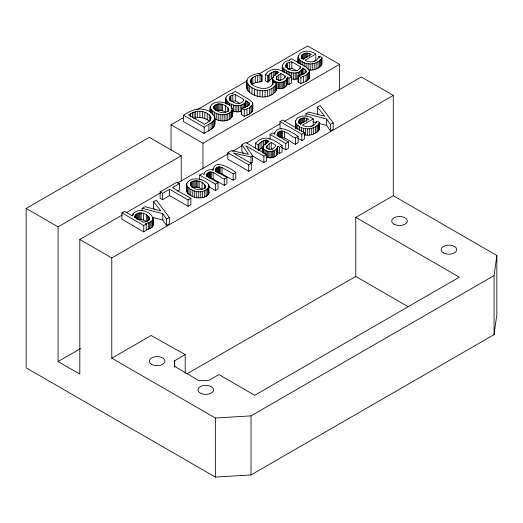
<?xml version="1.0" encoding="UTF-8"?>
<svg xmlns="http://www.w3.org/2000/svg" width="523" height="523" viewBox="0 0 523 523"><rect width="100%" height="100%" fill="white"/><g stroke="black" fill="none" stroke-linecap="round" stroke-linejoin="round"><path stroke-width="0.78" d="M181.233 181.076L181.233 155.769L149.297 137.333L26.15 208.429L26.15 367.846L215.352 477.081L251.027 474.936L494.065 334.622L496.85 314.558L496.85 255.505L393.283 195.707L393.283 95.408L361.321 76.953L284.224 121.467M122.258 214.979L79.823 239.482L79.816 374.102L58.086 361.556L58.086 226.871L181.233 155.769M496.85 255.505L494.065 275.569L251.033 415.87L215.358 418.008L111.785 358.222L111.785 257.937L79.823 239.482M174.649 367.205L174.649 360.733L185.201 354.64L185.201 373.245M215.352 477.081L215.358 418.008M251.027 474.936L251.033 415.87M339.564 90.479L339.564 64.355L307.635 45.919L259.048 73.965M187.149 373.775L355.751 276.438L355.751 217.378L393.283 195.707M494.065 334.622L494.065 275.569M149.67 218.196C149.67 221.144 145.74 221.726 143.557 222.34L134.568 217.15C136.359 209.553 149.552 213.273 149.67 219.784M235.821 172.348L233.18 173.871L222.027 167.53L218.607 166.883L218.607 173.231L222.027 173.878L233.18 180.219L235.821 178.696L235.821 172.348C231.754 169.406 214.633 157.841 213.005 170.034C209.631 169.06 204.035 170.243 204.068 174.577L202.329 173.571L199.688 175.094L199.688 179.86M174.649 360.733L174.59 366.296L198.505 380.45L208.605 380.483L218.869 374.56L254.74 395.27L459.312 277.177L355.751 217.378M261.977 75.325C252.635 74.148 244.784 82.967 256.917 87.066C260.879 88.72 265.651 89.217 269.541 87.093C273.928 86.158 271.293 78.3 276.549 83.739L276.549 90.015C271.091 99.272 257.303 98.52 249.687 92.427C245.424 89.413 245.856 83.033 247.464 78.692C250.197 75.384 254.583 74.129 258.656 73.41L261.977 75.325L261.977 81.601L255.27 82.647L251.694 84.549M225.72 103.41C223.922 98.043 227.668 93.329 233.134 93.29L232.617 92.819L235.075 91.401L248.817 99.331L252.583 102.626L252.72 110.974L249.471 114.047L244.267 116.283L241.541 114.707L241.541 108.438C244.267 107.385 248.7 106.993 249.497 103.665L248.804 102.547L245.915 100.671L245.666 107.222M302.255 74.554L302.503 67.997L305.393 69.873L306.086 70.997C305.288 74.318 300.856 74.711 298.13 75.763L298.13 82.039L300.856 83.608L306.06 81.372L309.309 78.3L309.171 69.951L305.406 66.663L291.664 58.726L289.206 60.145L289.722 60.616C282.78 60.786 281.237 66.094 282.642 71.88M298.169 63.342C296.861 58.308 298.326 52.398 304.085 51.542C308.145 50.483 312.375 51.823 315.787 54.065L315.787 60.341L313.1 61.891M310.57 126.801L313.284 125.232L313.284 118.884C309.426 116.296 304.36 114.975 299.921 116.845C294.174 118.283 295.6 124.337 295.809 128.697M186.633 184.645L187.241 182.409L189.548 180.448L192.948 179.108L196.805 178.761L200.852 179.448L204.826 181.193L207.86 183.495L209.037 185.828L208.945 193.314L208.429 194.393L206.108 196.354L202.63 197.72L196.7 197.812L192.739 196.609L189.078 194.491L187.803 193.34L186.633 190.993L186.633 184.645L186.992 192.17M186.633 190.993L186.724 183.488M210.239 112.432C206.964 99.612 225.393 99.756 231.218 106.594C233.833 110.798 233.604 118.643 227.812 120.107C223.641 121.669 218.862 121.016 214.999 118.911M209.037 185.828C206.167 194.798 191.503 192.575 186.992 185.822M208.945 193.314L209.037 192.176M232.284 116.302L232.375 108.895M246.653 87.884L246.778 80.124M214.561 125.513C216.555 116.564 212.73 111.033 203.813 109.425C196.432 107.712 189.463 111.36 183.468 115.23L183.468 121.506L204.14 133.437L211.102 129.318L213.802 126.899L214.561 125.513L214.77 123.631L214.77 117.355M252.72 110.974L252.884 103.665M309.309 78.3L309.472 70.997M298.103 136.392L295.462 137.915C290.376 136.261 285.708 129.828 279.844 131.299L279.844 137.654C285.708 136.183 290.376 142.609 295.462 144.263L298.103 142.74L298.103 136.392C293.155 132.927 277.844 122.493 274.47 133.934L272.725 132.927L270.09 134.45L270.09 139.21M291.566 76.685C282.995 70.435 273.764 64.924 265.318 74.325L267.972 75.855L269.783 73.9L273.222 71.723L275.686 71.22L278.772 72.292L273.941 75.848L272.535 78.143L272.673 79.241C276.02 84.098 286.055 83.602 287.323 77.234L288.971 78.182L291.566 76.685L291.566 82.961L288.971 84.458L287.323 83.503L287.323 77.234M277.085 82.137L277.085 88.413C280.956 89.466 286.656 88.073 287.323 83.503M282.067 145.649C273.392 139.321 264.05 133.744 255.512 143.256L258.192 144.806L260.023 142.831L263.507 140.628L265.998 140.118L269.116 141.203L264.233 144.799L262.808 147.126L262.945 148.231C266.338 153.154 276.49 152.644 277.772 146.198L279.439 147.166L282.067 145.649L282.067 151.997L279.439 153.514L277.772 152.546L277.772 146.198M266.155 157.116C270.28 158.815 276.929 157.652 277.772 152.546M209.703 172.021L209.703 178.369L213.123 179.016L224.275 185.358L226.917 183.835L226.917 177.487L224.275 179.01C220.399 178.055 208.572 165.987 206.304 175.865L218.013 182.625L218.013 188.98L215.378 190.503L209.239 186.959M218.607 166.883L216.215 168.099L215.195 170.779L226.917 177.487M276.294 77.332L276.379 78.855C279.086 81.66 284.787 79.993 285.153 75.979L280.851 73.495L276.844 76.548L276.294 77.332L276.294 78.901M266.612 146.303L266.697 147.846C269.437 150.683 275.209 148.996 275.582 144.936L271.228 142.419L267.168 145.512L266.612 146.303L266.612 147.891M243.764 99.429C241.07 109.961 219.229 96.833 235.258 94.519L243.764 99.429L243.764 100.998M300.352 66.754C297.659 77.293 275.817 64.159 291.847 61.845L300.352 66.754L300.352 68.323M308.825 70.115C313.8 70.612 319.246 68.565 322.031 64.283L322.031 58.007C317.925 53.274 318.605 60.897 314.506 61.126C311.44 62.394 307.864 61.943 305.046 60.269L315.787 54.065M304.196 134.784C309.779 136.143 316.376 134.143 319.605 129.22L319.605 122.872C315.447 118.08 316.134 125.801 311.989 126.03C308.89 127.311 305.269 126.854 302.418 125.16L313.284 118.884M301.241 56.595C302.372 52.522 308.224 52.365 311.25 54.379L303.046 59.112L301.706 57.89L301.241 56.595L301.241 58.164M298.568 121.447C299.712 117.329 305.635 117.165 308.694 119.198L300.392 123.99L299.038 122.755L298.568 121.447L298.568 123.036M279.844 131.299L278.014 132.43L276.7 135.222L288.415 141.981L288.415 148.329L285.774 149.859L281.681 147.493M152.794 220.111C153.958 211.076 134.947 206.258 132.352 215.868L124.546 211.364L121.905 212.887L121.905 219.235L143.753 231.852L146.224 230.421L146.224 224.073L145.662 223.556L149.539 222.576L152.794 220.111L152.794 226.459L150.807 228.283L146.322 229.767M152.794 226.459L153.167 219.045M213.659 106.816C216.947 101.233 227.315 104.423 228.911 109.804C225.642 115.374 215.228 112.184 213.659 106.816L213.659 108.385M190.365 183.03C190.182 188.914 201.375 192.085 205.264 187.437C205.395 181.54 194.275 178.356 190.365 183.03L190.365 185.41M210.239 107.725C213.672 115.433 227.603 117.655 232.284 110.026M225.72 98.71C228.531 105.796 241.175 108.679 245.666 101.73M282.642 67.179C286.604 73.128 297.849 75.815 302.255 69.062M183.468 115.23L204.14 127.161L212.691 121.839L214.561 119.237M241.541 108.438L244.267 110.007L249.471 107.771L252.72 104.698M298.13 75.763L300.856 77.332L306.06 75.096L309.309 72.024M246.653 81.608C251.354 92.401 270.352 94.356 276.549 83.739M298.169 57.066C302.131 65.957 316.925 66.101 322.031 58.007M295.809 123.14C301.183 130.763 314.434 130.783 319.605 122.872M265.318 74.325L265.318 80.594C268.691 84.68 269.489 78.901 272.692 78.26M258.767 150.591L260.023 149.179L263.507 146.976M279.792 80.516L280.851 79.771L280.851 73.495M171.034 149.996L171.034 124.781L183.71 117.466M197.086 109.745L247.078 80.882M190.673 113.798L188.581 115.008L204.526 124.213C207.049 122.559 211.168 121.166 211.083 117.531C207.402 110.503 196.949 109.627 190.673 113.798L190.673 116.936M241.541 114.707L241.718 105.018M298.13 82.039L298.273 75.685M171.034 124.781L202.963 143.217L339.564 64.355M281.426 128.763L280.014 127.952L280.014 121.598L282.655 120.074L304.51 132.692L304.51 139.04L301.869 140.563L297.639 138.124M179.422 183.619L172.4 187.672L190.843 198.315L190.843 204.663L188.058 206.271L169.622 195.622L162.601 199.681L160.13 198.25L160.13 191.902L176.951 182.187L179.422 183.619L179.422 189.967L177.317 191.183M266.645 154.553L263.867 156.155L245.849 145.754L252.661 155.978L250.975 156.952L233.31 152.991L251.328 163.398L251.328 169.746L248.726 171.243L227.819 159.175L227.819 152.821L231.611 150.637L248.477 154.337L241.874 144.708L245.738 142.478L266.645 154.553L266.645 160.901L263.867 162.503L252.086 155.704M126.501 212.528L160.45 192.928M177.428 183.128L228.348 153.723M232.591 151.278L241.789 145.969M246.738 143.106L279.982 123.918M160.13 191.902L162.601 193.327L169.622 189.274L188.058 199.923L190.843 198.315M142.138 208.324L144.989 206.677L160.888 210.906L153.54 201.741L156.292 200.146L169.328 217.418L169.328 223.766L166.504 225.393L162.771 220L162.771 213.646L142.138 208.324L142.138 210.704M306.007 113.713L308.864 112.066L324.757 116.296L317.415 107.13L320.168 105.541L333.197 122.807L333.197 129.155L330.373 130.789L326.64 125.389L326.64 119.041L306.007 113.713L306.007 116.093M121.905 212.887L143.753 225.505L146.224 224.073M199.688 175.094L215.378 184.155L218.013 182.625M227.819 152.821L248.726 164.895L251.328 163.398M270.09 134.45L285.774 143.505L288.415 141.981M280.014 121.598L301.869 134.215L304.51 132.692M166.504 225.393L166.504 219.045L169.328 217.418M330.373 130.789L330.373 124.435L333.197 122.807M111.785 257.937L393.283 95.408M58.086 361.556L80.601 348.553M111.785 358.222L151.173 335.478L185.201 354.64M288.14 69.324L291.847 68.121L296.423 70.762M209.252 114.812L209.252 121.088C205.049 117.721 199.165 116.544 194.072 118.446L194.072 112.17M225.524 105.868L225.524 112.144C222.811 110.608 219.477 109.49 216.411 110.654L216.411 104.378M202.107 182.769L202.107 189.117C199.361 187.561 195.988 186.423 192.882 187.607L192.882 181.259M291.716 72.756L291.716 79.032L295.214 79.274L298.306 78.62L298.306 72.351M232.12 110.758L236.906 111.935L241.718 111.294M239.835 103.436L235.258 100.789L232.787 101.442L232.787 95.166M146.296 214.92L146.296 221.268L141.177 219.3L138.974 219.32L138.974 212.972M312.885 121.833L315.944 122.624M318.997 123.415L326.64 125.389M152.834 217.431L162.771 220M272.47 149.486L271.228 148.767L271.228 142.419M355.751 276.438L407.881 306.537M26.15 208.429L58.086 226.871M318.396 114.7L317.415 113.478L317.415 107.13M154.52 209.311L153.54 208.089L153.54 201.741M326.64 119.041L330.373 124.435M162.771 213.646L166.504 219.045M243.633 153.625L241.874 151.055L241.874 144.708M232.375 115.171L232.022 107.738M153.167 225.393L153.134 217.882M321.344 58.922L321.344 65.198M320.547 59.87L320.547 66.146M319.488 60.858L319.488 67.127M319.187 56.366L319.187 57.935M319.037 56.451L319.037 58.02M318.912 123.801L318.912 130.149M318.036 61.819L318.036 68.095M318.102 124.762L318.102 131.11M317.03 125.755L317.03 132.103M316.572 121.303L316.572 122.885M316.154 62.753L316.154 69.029M315.559 126.729L315.559 133.084M314.225 63.42L314.225 69.696M313.656 127.677L313.656 134.025M312.238 63.813L312.238 70.089M311.701 128.351L311.701 134.699M310.191 63.937L310.191 70.213M309.688 128.75L309.688 135.097M309.178 53.47L309.178 56.608M308.681 73.05L308.681 79.326M308.145 63.786L308.145 69.278M307.596 74.076L307.596 80.352M307.629 128.874L307.629 135.222M307.249 53.091L307.249 57.014M306.602 118.283L306.602 121.46M306.216 53.098L306.216 57.805M306.132 63.361L306.132 67.284M306.086 70.997L306.086 72.566M306.06 75.096L306.06 81.372M305.55 128.723L305.55 135.071M305.393 69.873L305.393 73.011M305.19 53.261L305.19 57.961M304.648 117.904L304.648 121.872M304.164 53.588L304.164 59.079M304.151 62.662L304.151 66.584M303.863 68.788L303.863 74.273M303.556 76.338L303.556 82.614M303.601 117.91L303.601 122.67M303.517 128.292L303.517 132.26M303.118 54.104L303.118 59.596M302.562 118.067L302.562 122.833M302.503 67.997L302.503 74.273M302.229 54.706L302.229 58.628M302.216 61.694L302.216 64.832M301.791 69.977L301.791 74.678M301.869 134.215L301.869 140.563M301.66 55.307L301.66 58.445M301.523 118.401L301.523 123.958M301.516 127.586L301.516 131.554M300.973 70.821L300.973 75.528M300.856 77.332L300.856 83.608M300.542 60.583L300.542 64.506M300.464 118.924L300.464 124.481M299.686 71.69L299.686 75.613M299.568 119.532L299.568 123.5M299.548 126.605L299.548 130.573M299.306 59.439L299.306 63.361M298.986 120.14L298.986 123.317M298.515 58.269L298.515 62.976M298.254 55.883L298.254 62.159M297.855 125.481L297.855 129.449M296.816 72.782L296.816 79.058M296.613 124.324L296.613 128.292M295.547 120.721L295.456 128.272M295.462 137.915L295.462 144.263M295.214 72.998L295.214 79.274M293.495 72.991L293.495 79.267M291.847 61.845L291.847 68.121M289.919 72.285L289.919 76.208M289.376 62.492L289.376 68.768M288.971 78.182L288.971 84.458M288.101 71.573L288.101 74.711M287.526 63.329L287.526 68.82M287.127 78.104L287.127 84.38M286.767 79.091L286.767 85.367M286.682 63.924L286.682 67.846M286.264 70.625L286.264 73.763M286.12 64.564L286.12 66.911M285.983 80.182L285.983 86.458M285.846 65.244L285.846 67.598M285.774 143.505L285.774 149.859M285.153 75.979L285.153 77.548M284.577 69.5L284.577 72.638M284.362 81.34L284.362 87.616M284.414 131.652L284.414 138M283.388 68.336L283.388 72.259M283.342 81.83L283.342 88.106M282.518 131.025L282.518 137.372M282.381 64.976L282.309 71.527M282.185 82.183L282.185 88.459M281.616 130.946L281.616 137.294M280.943 82.399L280.943 88.675M280.74 131.031L280.74 137.379M279.661 82.471L279.661 88.747M279.439 147.166L279.439 153.514M278.877 131.776L278.877 136.536M278.726 74.985L278.726 80.477M278.38 82.386L278.38 88.662M278.014 132.43L278.014 136.398M277.576 147.081L277.576 153.429M277.373 71.566L277.373 73.92M277.373 133.254L277.373 135.634M277.21 148.081L277.21 154.429M276.844 76.548L276.844 79.686M276.517 71.311L276.517 73.665M276.412 149.186L276.412 155.534M275.876 84.831L275.876 91.107M275.837 81.745L275.837 83.314M275.686 71.22L275.686 75.142M274.98 86.007L274.98 92.283M274.869 71.259L274.869 75.181M274.778 150.356L274.778 156.71M274.732 81.215L274.732 82.784M274.712 132.718L274.712 134.306M273.751 87.23L273.751 93.499M273.745 150.853L273.745 157.201M273.411 80.254L273.411 82.608M273.222 71.723L273.222 77.999M273.065 81.967L273.065 84.321M272.673 79.241L272.673 84.726M272.535 78.143L272.535 84.419M272.575 151.212L272.575 157.56M271.901 88.472L271.901 94.748M271.633 72.52L271.633 78.796M271.319 151.428L271.319 157.776M270.018 151.5L270.018 157.848M269.783 73.9L269.783 80.176M269.783 89.498L269.783 95.774M269.077 143.93L269.077 149.486M268.73 151.415L268.73 157.763M268.122 75.763L268.122 82.039M267.972 75.855L267.972 82.124M267.704 140.471L267.704 142.851M267.495 90.231L267.495 96.507M267.41 151.167L267.41 157.515M267.168 145.512L267.168 148.682M266.835 140.21L266.835 143.387M266.155 150.768L266.155 154.736M265.998 140.118L265.998 143.289M265.174 140.157L265.174 144.923M265.063 90.656L265.063 96.932M265.03 150.232L265.03 154.2M263.867 156.155L263.867 162.503M263.697 149.258L263.697 153.226M263.507 140.628L263.507 146.179M263.304 145.924L263.304 152.271M262.945 148.231L262.945 152.991M262.808 147.126L262.808 152.677M262.533 90.76L262.533 97.03M261.899 141.432L261.899 147.78M261.755 75.449L261.755 81.725M260.016 75.521L260.016 81.797M260.023 142.831L260.023 149.179M259.918 90.518L259.918 96.794M258.349 144.714L258.349 150.271M258.192 144.806L258.192 150.363M257.702 75.789L257.702 82.065M257.257 89.923L257.257 96.199M255.512 143.256L255.512 148.813M255.27 76.371L255.27 82.647M254.583 88.969L254.583 95.245M252.844 77.456L252.844 83.732M252.661 155.978L252.661 162.326L250.975 163.3L250.975 156.952M252.583 102.626L252.583 104.195M252.093 105.724L252.093 112M251.955 87.648L251.955 93.924M251.694 78.273L251.694 83.765M251.007 106.751L251.007 113.02M250.883 79.208L250.883 83.131M250.445 80.235L250.445 82.588M249.687 86.151L249.687 92.427M249.497 103.665L249.497 105.234M249.471 107.771L249.471 114.047M248.804 102.547L248.804 105.685M248.726 164.895L248.726 171.243M248.085 84.654L248.085 90.93M247.274 101.455L247.274 106.162M247.091 83.144L247.091 89.42M246.967 109.006L246.967 115.282M245.915 100.671L245.915 106.947M245.202 102.645L245.202 107.352M244.385 103.495L244.385 108.202M244.267 110.007L244.267 116.283M243.097 104.365L243.097 108.287M240.227 105.456L240.227 111.726M238.625 105.666L238.625 111.942M236.906 105.666L236.906 111.935M235.258 94.519L235.258 100.789M235.128 105.43L235.128 111.7M233.33 104.953L233.33 111.229M233.18 173.871L233.18 180.219M231.774 111.092L231.774 117.361M231.512 104.247L231.512 108.169M230.937 95.997L230.937 101.488M230.839 112.092L230.839 118.361M230.094 96.592L230.094 100.514M229.675 103.299L229.675 105.653M229.532 97.232L229.532 100.37M229.479 113.027L229.479 119.303M229.257 97.919L229.257 99.481M228.525 108.32L228.525 111.458M227.989 102.168L227.989 104.522M227.845 107.529L227.845 111.451M227.812 113.831L227.812 120.107M226.799 101.011L226.799 104.149M226.054 99.847L226.054 103.77M226.041 114.38L226.041 120.65M225.792 97.644L225.792 103.136M224.275 179.01L224.275 185.358M224.171 114.668L224.171 120.937M222.628 104.515L222.628 110.791M222.197 114.694L222.197 120.97M222.027 167.53L222.027 173.878M221.262 104.123L221.262 110.399M220.183 114.472L220.183 120.748M220.235 166.896L220.235 173.25M219.954 103.92L219.954 110.196M219.405 166.811L219.405 173.165M218.706 103.9L218.706 110.176M218.209 114.001L218.209 120.27M217.797 167.118L217.797 172.675M217.529 104.051L217.529 110.327M216.934 167.537L216.934 172.302M216.274 113.282L216.274 119.558M216.215 168.099L216.215 172.067M215.685 168.837L215.685 171.217M215.378 184.155L215.378 190.503M215.365 104.875L215.365 110.366M214.495 105.483L214.495 109.405M214.365 112.314L214.365 117.806M213.927 106.13L213.927 108.483M213.802 120.623L213.802 126.899M213.123 172.668L213.123 179.016M213.011 168.681L213.011 170.263M212.652 111.183L212.652 114.321M212.691 121.839L212.691 128.115M211.39 110.046L211.39 113.184M211.331 172.041L211.331 178.389M211.102 123.042L211.102 129.318M210.586 108.895L210.586 112.811M210.527 116.171L210.527 120.094M210.501 171.956L210.501 178.304M210.324 106.587L210.324 112.079M208.899 124.415L208.899 130.691M208.893 172.263L208.893 177.813M208.677 184.658L208.677 186.247M208.429 188.045L208.429 194.393M208.03 172.682L208.03 177.441M207.481 189.058L207.481 195.406M207.219 113.426L207.219 119.702M207.285 173.263L207.285 176.441M206.768 174.028L206.768 176.408M206.108 190.006L206.108 196.354M205.487 186.011L205.487 187.594M205.134 185.24L205.134 188.417M204.807 112.262L204.807 118.538M204.454 184.442L204.454 188.411M204.421 190.817L204.421 197.171M204.14 127.161L204.14 133.437M202.963 143.217L202.963 168.524M202.63 191.372L202.63 197.72M202.355 111.53L202.355 117.806M200.734 191.66L200.734 198.014M199.871 111.236L199.871 117.505M199.171 181.389L199.171 187.744M198.733 191.693L198.733 198.04M197.792 180.997L197.792 187.345M197.38 111.366L197.38 117.642M196.7 191.464L196.7 197.812M196.465 180.795L196.465 187.142M195.667 111.693L195.667 117.969M195.203 180.768L195.203 187.123M194.706 190.987L194.706 197.334M194.007 180.925L194.007 187.273M192.739 190.261L192.739 196.609M192.451 112.85L192.451 117.557M191.823 181.762L191.823 187.312M190.947 182.377L190.947 186.345M190.817 189.287L190.817 195.635M189.078 188.143L189.078 194.491M188.058 199.923L188.058 206.271M187.803 186.986L187.803 193.34M169.622 189.274L169.622 195.622M162.601 193.327L162.601 199.681M152.003 221.072L152.003 227.42M150.807 221.935L150.807 228.283M149.539 222.576L149.539 228.924M149.349 217.431L149.349 219.81M148.682 216.633L148.682 220.601M148.303 223.014L148.303 229.362M147.663 215.796L147.663 221.347M143.753 225.505L143.753 231.852M143.609 213.619L143.609 219.967M141.177 212.953L141.177 219.3M140.046 212.874L140.046 219.222M137.948 213.247L137.948 219.595M136.974 213.704L136.974 219.261M136.013 214.404L136.013 218.372M135.294 215.26L135.294 217.64M134.816 216.195L134.816 217.784M133.025 213.763L133.025 215.352M443.426 252.864A7.832 4.524 0 0 0 456.514 250.811A7.832 4.524 0 0 0 446.884 245.294A7.832 4.524 0 0 0 443.426 252.864M393.989 224.184A7.832 4.524 0 0 0 407.09 222.157A7.832 4.524 0 0 0 397.5 216.62A7.832 4.524 0 0 0 393.989 224.184M151.585 364.322A7.832 4.524 0 0 0 164.686 362.295A7.832 4.524 0 0 0 155.096 356.758A7.832 4.524 0 0 0 151.585 364.322M201.355 393.61A7.832 4.524 0 0 0 213.574 390.21A7.832 4.524 0 0 0 202.368 385.797A7.832 4.524 0 0 0 201.355 393.61"/></g></svg>
